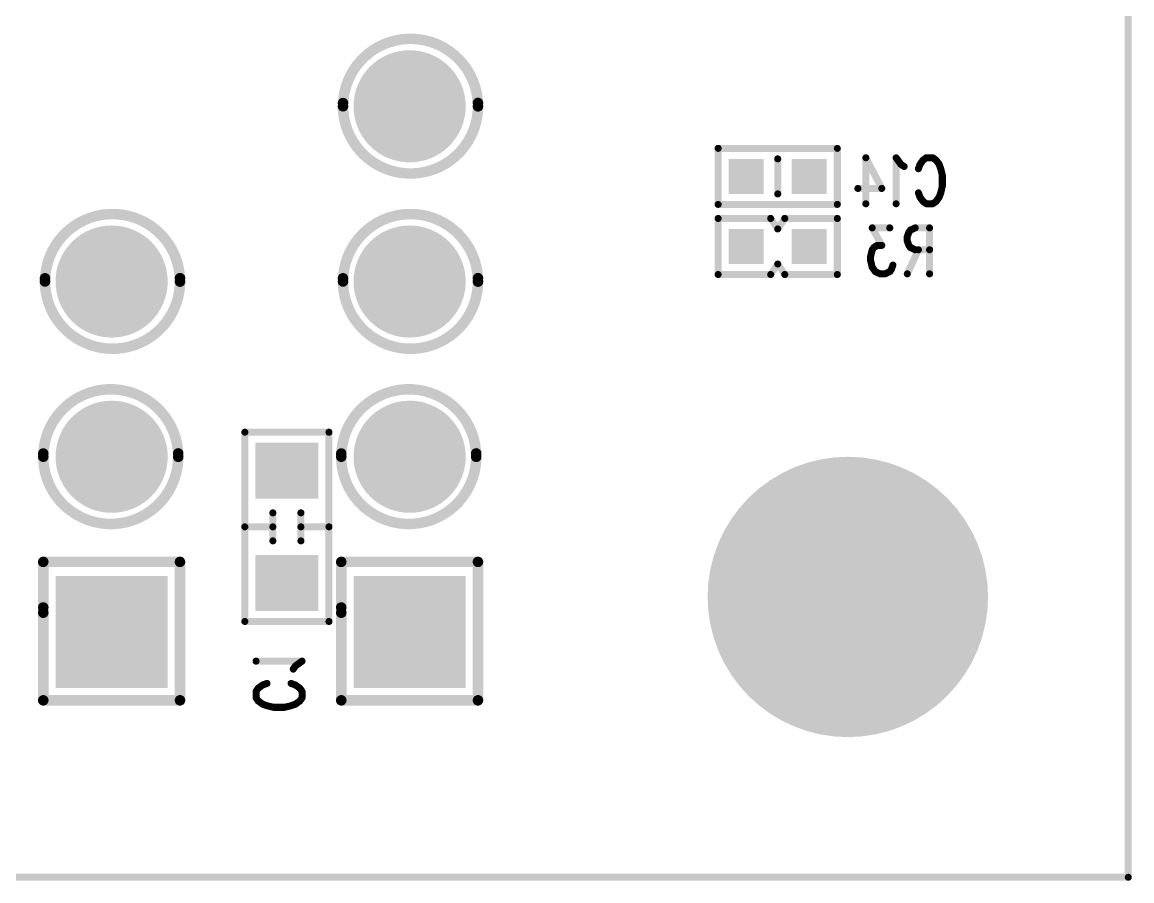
# Model space of a CAD drawing. Extents: x 100 to 144.1, y 92.5 to 144.1.
# Drawn here: x 128.22 to 144.05, y 99.95 to 112.2 of the extents above; entities that cross this region are included whole.
import ezdxf

# ---------------------------------------------------------------- set-up
doc = ezdxf.new("R2010")
doc.units = 0
doc.layers.get('0').update_dxf_attribs({"linetype": 'CONTINUOUS'})
doc.layers.add('MASK-BOTTOM_PHO', color=6, linetype='CONTINUOUS')
doc.layers.add('SILK-BOTTOM_PHO', color=12, linetype='CONTINUOUS')

# ---------------------------------------------------------------- blocks, each defined once
blk = doc.blocks.new('SQUARE_16')
blk.add_solid([(0.250062, 0.250062), (0.250062, -0.250062), (-0.250062, 0.250062), (-0.250062, -0.250062)])
blk = doc.blocks.new('SQUARE_28')
blk.add_solid([(0.799972, 0.799972), (0.799972, -0.799972), (-0.799972, 0.799972), (-0.799972, -0.799972)])
blk = doc.blocks.new('ROUND_32')
at = {"const_width": 1.999996}
blk.add_lwpolyline([(-0.999998, 0, 1), (0.999998, 0, 1)], format="xyb", close=True, dxfattribs=at)
blk = doc.blocks.new('ROUND_49')
at = {"const_width": 0.799972}
blk.add_lwpolyline([(-0.399986, 0, 1), (0.399986, 0, 1)], format="xyb", close=True, dxfattribs=at)
blk = doc.blocks.new('ROUND_1')
at = {"const_width": 0.050038}
blk.add_lwpolyline([(-0.025018, 0, 1), (0.025018, 0, 1)], format="xyb", close=True, dxfattribs=at)
blk = doc.blocks.new('SQUARE_160')
blk.add_solid([(0.40005, 0.40005), (0.40005, -0.40005), (-0.40005, 0.40005), (-0.40005, -0.40005)])
blk = doc.blocks.new('ROUND_61')
at = {"const_width": 0.075056}
blk.add_lwpolyline([(-0.037528, 0, 1), (0.037528, 0, 1)], format="xyb", close=True, dxfattribs=at)

msp = doc.modelspace()

# ---------------------------------------------------------------- linework, layer by layer
at = {"layer": 'MASK-BOTTOM_PHO'}
for points, const_width in [([(143.999966, 100.000054), (143.999966, 143.999966)], 0.100076), ([(132.050028, 105.79989), (131.949952, 105.79989)], 0.8001), ([(132.050028, 104.199944), (131.949952, 104.199944)], 0.8001), ([(100.000054, 100.000054), (143.999966, 100.000054)], 0.100076)]:
    msp.add_lwpolyline(points, dxfattribs=dict(at, const_width=const_width))
at = {"layer": 'SILK-BOTTOM_PHO'}
for points, const_width in [([(143.999966, 100.000054), (143.999966, 143.999966)], 0.100076), ([(139.850114, 110.400084), (138.150092, 110.400084)], 0.100076), ([(138.150092, 110.400084), (138.150092, 109.599984)], 0.100076), ([(139.850114, 109.599984), (139.850114, 110.400084)], 0.100076), ([(140.256768, 110.265718), (140.484098, 109.828076)], 0.100076), ([(140.256768, 110.265718), (140.256768, 109.609382)], 0.100076), ([(140.756894, 110.171992), (140.688568, 110.265718)], 0.100076), ([(140.688568, 110.265718), (140.688568, 109.609382)], 0.100076), ([(141.074902, 110.234476), (141.120368, 110.265718)], 0.100076), ([(141.120368, 110.265718), (141.2113, 110.265718)], 0.100076), ([(141.2113, 110.265718), (141.256766, 110.234476)], 0.100076), ([(138.999976, 110.24997), (138.999976, 109.750098)], 0.100076), ([(140.80236, 110.14075), (140.756894, 110.171992)], 0.100076), ([(141.00683, 110.109254), (141.029436, 110.171992)], 0.100076), ([(141.029436, 110.171992), (141.074902, 110.234476)], 0.100076), ([(141.256766, 110.234476), (141.302232, 110.171992)], 0.100076), ([(141.302232, 110.171992), (141.325092, 110.109254)], 0.100076), ([(141.325092, 110.109254), (141.347698, 110.015528)], 0.100076), ([(141.347698, 110.015528), (141.347698, 109.859318)], 0.100076), ([(140.484098, 109.828076), (140.14323, 109.828076)], 0.100076), ([(141.347698, 109.859318), (141.325092, 109.765592)], 0.100076), ([(141.029436, 109.703108), (141.00683, 109.765592)], 0.100076), ([(141.074902, 109.640624), (141.029436, 109.703108)], 0.100076), ([(141.120368, 109.609382), (141.074902, 109.640624)], 0.100076), ([(141.256766, 109.640624), (141.2113, 109.609382)], 0.100076), ([(141.302232, 109.703108), (141.256766, 109.640624)], 0.100076), ([(141.325092, 109.765592), (141.302232, 109.703108)], 0.100076), ([(138.150092, 109.599984), (139.850114, 109.599984)], 0.100076), ([(141.2113, 109.609382), (141.120368, 109.609382)], 0.100076), ([(138.150092, 108.599986), (138.150092, 109.400086)], 0.100076), ([(138.150092, 109.400086), (138.8999, 109.400086)], 0.100076), ([(138.8999, 109.400086), (138.999976, 109.249972)], 0.100076), ([(138.999976, 109.249972), (139.100052, 109.400086)], 0.100076), ([(139.100052, 109.400086), (139.850114, 109.400086)], 0.100076), ([(139.850114, 109.400086), (139.850114, 108.599986)], 0.100076), ([(140.597636, 109.26572), (140.3477, 109.26572)], 0.100076), ([(140.3477, 109.26572), (140.484098, 109.01553)], 0.100076), ([(140.870432, 109.203236), (140.847826, 109.140752)], 0.100076), ([(140.893292, 109.234478), (140.870432, 109.203236)], 0.100076), ([(140.961364, 109.26572), (140.893292, 109.234478)], 0.100076), ([(141.165834, 109.26572), (140.961364, 109.26572)], 0.100076), ([(141.165834, 109.26572), (141.165834, 108.609384)], 0.100076), ([(140.416026, 109.01553), (140.37056, 108.984288)], 0.100076), ([(140.484098, 109.01553), (140.416026, 109.01553)], 0.100076), ([(140.847826, 109.140752), (140.847826, 109.078014)], 0.100076), ([(140.847826, 109.078014), (140.870432, 109.01553)], 0.100076), ([(140.870432, 109.01553), (140.893292, 108.984288)], 0.100076), ([(140.3477, 108.953046), (140.325094, 108.85932)], 0.100076), ([(140.325094, 108.85932), (140.325094, 108.796836)], 0.100076), ([(140.37056, 108.984288), (140.3477, 108.953046)], 0.100076), ([(141.00683, 108.953046), (140.847826, 108.609384)], 0.100076), ([(140.893292, 108.984288), (140.961364, 108.953046)], 0.100076), ([(140.961364, 108.953046), (141.165834, 108.953046)], 0.100076), ([(138.999976, 108.7501), (138.8999, 108.599986)], 0.100076), ([(139.100052, 108.599986), (138.999976, 108.7501)], 0.100076), ([(140.325094, 108.796836), (140.3477, 108.70311)], 0.100076), ([(140.3477, 108.70311), (140.393166, 108.640626)], 0.100076), ([(140.597636, 108.640626), (140.620496, 108.671868)], 0.100076), ([(140.620496, 108.671868), (140.643102, 108.734352)], 0.100076), ([(138.8999, 108.599986), (138.150092, 108.599986)], 0.100076), ([(139.850114, 108.599986), (139.100052, 108.599986)], 0.100076), ([(140.393166, 108.640626), (140.461238, 108.609384)], 0.100076), ([(140.461238, 108.609384), (140.529564, 108.609384)], 0.100076), ([(140.529564, 108.609384), (140.597636, 108.640626)], 0.100076), ([(131.400042, 106.350054), (131.400042, 103.650034)], 0.100076), ([(132.599938, 106.350054), (131.400042, 106.350054)], 0.100076), ([(132.599938, 103.650034), (132.599938, 106.350054)], 0.100076), ([(131.800092, 105.199942), (131.800092, 104.799892)], 0.100076), ([(132.199888, 105.199942), (132.199888, 104.799892)], 0.100076), ([(131.400042, 105.000044), (131.800092, 105.000044)], 0.100076), ([(132.599938, 105.000044), (132.199888, 105.000044)], 0.100076), ([(130.474974, 104.499918), (128.525016, 104.499918)], 0.150114), ([(128.525016, 104.499918), (128.525016, 103.775002)], 0.150114), ([(130.474974, 102.525068), (130.474974, 104.499918)], 0.150114), ([(134.724902, 104.499918), (132.774944, 104.499918)], 0.150114), ([(132.774944, 104.499918), (132.774944, 103.775002)], 0.150114), ([(134.724902, 102.525068), (134.724902, 104.499918)], 0.150114), ([(128.525016, 103.849932), (128.525016, 102.525068)], 0.150114), ([(132.774944, 103.849932), (132.774944, 102.525068)], 0.150114), ([(131.400042, 103.650034), (132.599938, 103.650034)], 0.100076), ([(132.215636, 103.084122), (131.5593, 103.084122)], 0.100076), ([(132.090668, 102.97033), (132.12191, 103.015796)], 0.100076), ([(132.12191, 103.015796), (132.215636, 103.084122)], 0.100076), ([(131.5593, 102.652322), (131.590542, 102.697788)], 0.100076), ([(131.590542, 102.697788), (131.653026, 102.743254)], 0.100076), ([(131.653026, 102.743254), (131.71551, 102.76586)], 0.100076), ([(132.059426, 102.76586), (132.12191, 102.743254)], 0.100076), ([(132.12191, 102.743254), (132.184394, 102.697788)], 0.100076), ([(132.184394, 102.697788), (132.215636, 102.652322)], 0.100076), ([(128.525016, 102.525068), (130.474974, 102.525068)], 0.150114), ([(131.5593, 102.56139), (131.5593, 102.652322)], 0.100076), ([(131.590542, 102.515924), (131.5593, 102.56139)], 0.100076), ([(131.653026, 102.470458), (131.590542, 102.515924)], 0.100076), ([(132.184394, 102.515924), (132.12191, 102.470458)], 0.100076), ([(132.215636, 102.56139), (132.184394, 102.515924)], 0.100076), ([(132.215636, 102.652322), (132.215636, 102.56139)], 0.100076), ([(132.774944, 102.525068), (134.724902, 102.525068)], 0.150114), ([(131.71551, 102.447852), (131.653026, 102.470458)], 0.100076), ([(131.80949, 102.424992), (131.71551, 102.447852)], 0.100076), ([(131.9657, 102.424992), (131.80949, 102.424992)], 0.100076), ([(132.059426, 102.447852), (131.9657, 102.424992)], 0.100076), ([(132.12191, 102.470458), (132.059426, 102.447852)], 0.100076), ([(100.000054, 100.000054), (143.999966, 100.000054)], 0.100076)]:
    msp.add_lwpolyline(points, dxfattribs=dict(at, const_width=const_width))
at = {"layer": 'SILK-BOTTOM_PHO', "const_width": 0.150114}
for points in [[(134.724902, 110.999016, 1.000792), (132.80009, 111.00054)], [(132.80009, 111.046006, 1.0454787), (134.724902, 111.047784)], [(130.474974, 108.498894, 1.000924), (128.549908, 108.500672)], [(134.724902, 108.498894, 1.0009241), (132.80009, 108.500672)], [(128.549908, 108.546138, 1.0455973), (130.474974, 108.547662)], [(132.80009, 108.546138, 1.0455753), (134.724902, 108.547662)], [(130.450082, 105.999026, 1.000792), (128.525016, 106.00055)], [(134.70001, 105.999026, 1.000792), (132.774944, 106.00055)], [(128.525016, 106.046016, 1.0454787), (130.449828, 106.047794)], [(132.774944, 106.046016, 1.0454509), (134.70001, 106.047794)]]:
    msp.add_lwpolyline(points, format="xyb", dxfattribs=at)

# ---------------------------------------------------------------- block references
at = {"layer": 'MASK-BOTTOM_PHO'}
for name, p in [('ROUND_49', (133.75005, 111.000032)), ('SQUARE_16', (138.549888, 110.000034)), ('SQUARE_16', (139.450064, 110.000034)), ('ROUND_49', (129.500122, 108.49991)), ('ROUND_49', (133.75005, 108.49991)), ('SQUARE_16', (138.549888, 109.000036)), ('SQUARE_16', (139.450064, 109.000036)), ('ROUND_49', (129.500122, 106.000042)), ('ROUND_49', (133.75005, 106.000042)), ('SQUARE_160', (131.949952, 105.79989)), ('SQUARE_160', (132.050028, 105.79989)), ('ROUND_32', (139.999974, 104.000046)), ('SQUARE_160', (131.949952, 104.199944)), ('SQUARE_160', (132.050028, 104.199944)), ('SQUARE_28', (129.500122, 103.49992)), ('SQUARE_28', (133.75005, 103.49992)), ('ROUND_1', (143.999966, 100.000054))]:
    msp.add_blockref(name, p, dxfattribs=at)
at = {"layer": 'SILK-BOTTOM_PHO'}
for name, p in [('ROUND_61', (132.80009, 111.046006)), ('ROUND_61', (134.724902, 111.047784)), ('ROUND_61', (132.80009, 111.00054)), ('ROUND_61', (134.724902, 110.999016)), ('ROUND_1', (138.150092, 110.400084)), ('ROUND_1', (139.850114, 110.400084)), ('ROUND_1', (140.256768, 110.265718)), ('ROUND_1', (140.256768, 110.265718)), ('ROUND_1', (140.688568, 110.265718)), ('ROUND_1', (141.120368, 110.265718)), ('ROUND_1', (141.2113, 110.265718)), ('ROUND_1', (138.999976, 110.24997)), ('ROUND_1', (140.756894, 110.171992)), ('ROUND_1', (140.80236, 110.14075)), ('ROUND_1', (141.00683, 110.109254)), ('ROUND_1', (141.029436, 110.171992)), ('ROUND_1', (141.074902, 110.234476)), ('ROUND_1', (141.256766, 110.234476)), ('ROUND_1', (141.302232, 110.171992)), ('ROUND_1', (141.325092, 110.109254)), ('ROUND_1', (141.347698, 110.015528)), ('ROUND_1', (140.14323, 109.828076)), ('ROUND_1', (140.484098, 109.828076)), ('ROUND_1', (141.347698, 109.859318)), ('ROUND_1', (138.999976, 109.750098)), ('ROUND_1', (141.00683, 109.765592)), ('ROUND_1', (141.029436, 109.703108)), ('ROUND_1', (141.074902, 109.640624)), ('ROUND_1', (141.256766, 109.640624)), ('ROUND_1', (141.302232, 109.703108)), ('ROUND_1', (141.325092, 109.765592)), ('ROUND_1', (138.150092, 109.599984)), ('ROUND_1', (138.150092, 109.599984)), ('ROUND_1', (139.850114, 109.599984)), ('ROUND_1', (140.256768, 109.609382)), ('ROUND_1', (140.688568, 109.609382)), ('ROUND_1', (141.120368, 109.609382)), ('ROUND_1', (141.2113, 109.609382)), ('ROUND_1', (138.150092, 109.400086)), ('ROUND_1', (138.8999, 109.400086)), ('ROUND_1', (139.100052, 109.400086)), ('ROUND_1', (139.850114, 109.400086)), ('ROUND_1', (138.999976, 109.249972)), ('ROUND_1', (140.3477, 109.26572)), ('ROUND_1', (140.597636, 109.26572)), ('ROUND_1', (140.870432, 109.203236)), ('ROUND_1', (140.893292, 109.234478)), ('ROUND_1', (140.961364, 109.26572)), ('ROUND_1', (141.165834, 109.26572)), ('ROUND_1', (141.165834, 109.26572)), ('ROUND_1', (140.416026, 109.01553)), ('ROUND_1', (140.484098, 109.01553)), ('ROUND_1', (140.847826, 109.140752)), ('ROUND_1', (140.847826, 109.140752)), ('ROUND_1', (140.847826, 109.078014)), ('ROUND_1', (140.870432, 109.01553)), ('ROUND_1', (140.325094, 108.85932)), ('ROUND_1', (140.3477, 108.953046)), ('ROUND_1', (140.37056, 108.984288)), ('ROUND_1', (140.893292, 108.984288)), ('ROUND_1', (140.961364, 108.953046)), ('ROUND_1', (141.00683, 108.953046)), ('ROUND_1', (141.165834, 108.953046)), ('ROUND_1', (138.999976, 108.7501)), ('ROUND_1', (140.325094, 108.796836)), ('ROUND_1', (140.3477, 108.70311)), ('ROUND_1', (140.620496, 108.671868)), ('ROUND_1', (140.643102, 108.734352)), ('ROUND_61', (128.549908, 108.546138)), ('ROUND_61', (128.549908, 108.500672)), ('ROUND_61', (130.474974, 108.547662)), ('ROUND_61', (130.474974, 108.498894)), ('ROUND_61', (132.80009, 108.546138)), ('ROUND_61', (132.80009, 108.500672)), ('ROUND_61', (134.724902, 108.547662)), ('ROUND_61', (134.724902, 108.498894)), ('ROUND_1', (138.150092, 108.599986)), ('ROUND_1', (138.150092, 108.599986)), ('ROUND_1', (138.8999, 108.599986)), ('ROUND_1', (139.100052, 108.599986)), ('ROUND_1', (139.850114, 108.599986)), ('ROUND_1', (140.393166, 108.640626)), ('ROUND_1', (140.461238, 108.609384)), ('ROUND_1', (140.529564, 108.609384)), ('ROUND_1', (140.597636, 108.640626)), ('ROUND_1', (140.847826, 108.609384)), ('ROUND_1', (141.165834, 108.609384)), ('ROUND_1', (131.400042, 106.350054)), ('ROUND_1', (131.400042, 106.350054)), ('ROUND_1', (132.599938, 106.350054)), ('ROUND_61', (128.525016, 106.046016)), ('ROUND_61', (128.525016, 106.00055)), ('ROUND_61', (130.449828, 106.047794)), ('ROUND_61', (130.450082, 105.999026)), ('ROUND_61', (132.774944, 106.046016)), ('ROUND_61', (132.774944, 106.00055)), ('ROUND_61', (134.70001, 106.047794)), ('ROUND_61', (134.70001, 105.999026)), ('ROUND_1', (131.800092, 105.199942)), ('ROUND_1', (132.199888, 105.199942)), ('ROUND_1', (131.400042, 105.000044)), ('ROUND_1', (131.800092, 105.000044)), ('ROUND_1', (132.199888, 105.000044)), ('ROUND_1', (132.599938, 105.000044)), ('ROUND_1', (131.800092, 104.799892)), ('ROUND_1', (132.199888, 104.799892)), ('ROUND_61', (128.525016, 104.499918)), ('ROUND_61', (130.474974, 104.499918)), ('ROUND_61', (132.774944, 104.499918)), ('ROUND_61', (134.724902, 104.499918)), ('ROUND_61', (128.525016, 103.849932)), ('ROUND_61', (128.525016, 103.775002)), ('ROUND_61', (132.774944, 103.849932)), ('ROUND_61', (132.774944, 103.775002)), ('ROUND_1', (131.400042, 103.650034)), ('ROUND_1', (132.599938, 103.650034)), ('ROUND_1', (131.5593, 103.084122)), ('ROUND_1', (132.12191, 103.015796)), ('ROUND_1', (132.215636, 103.084122)), ('ROUND_1', (132.090668, 102.97033)), ('ROUND_1', (131.590542, 102.697788)), ('ROUND_1', (131.653026, 102.743254)), ('ROUND_1', (131.71551, 102.76586)), ('ROUND_1', (132.059426, 102.76586)), ('ROUND_1', (132.12191, 102.743254)), ('ROUND_1', (132.184394, 102.697788)), ('ROUND_61', (128.525016, 102.525068)), ('ROUND_61', (130.474974, 102.525068)), ('ROUND_1', (131.5593, 102.652322)), ('ROUND_1', (131.5593, 102.56139)), ('ROUND_1', (131.590542, 102.515924)), ('ROUND_1', (132.184394, 102.515924)), ('ROUND_1', (132.215636, 102.652322)), ('ROUND_1', (132.215636, 102.56139)), ('ROUND_61', (132.774944, 102.525068)), ('ROUND_61', (134.724902, 102.525068)), ('ROUND_1', (131.653026, 102.470458)), ('ROUND_1', (131.71551, 102.447852)), ('ROUND_1', (131.80949, 102.424992)), ('ROUND_1', (131.9657, 102.424992)), ('ROUND_1', (132.059426, 102.447852)), ('ROUND_1', (132.12191, 102.470458)), ('ROUND_1', (143.999966, 100.000054))]:
    msp.add_blockref(name, p, dxfattribs=at)

doc.saveas('drawing.dxf')
